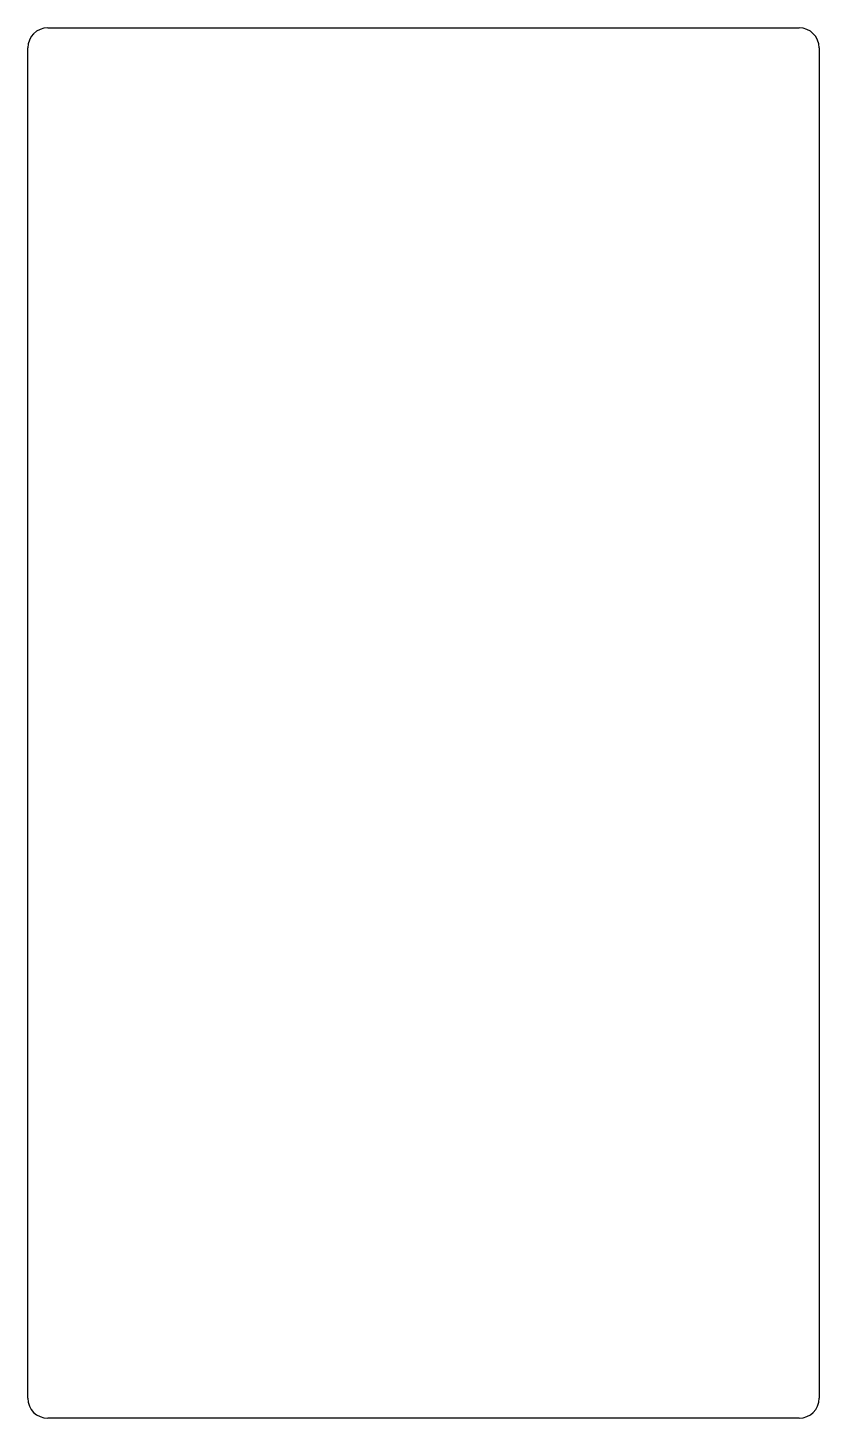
# Paper-space layout '_Back' of a CAD drawing. Header units: millimetres. Extents: x -138 to 60, y -306 to 42.
import ezdxf

# ---------------------------------------------------------------- set-up
doc = ezdxf.new("R2010")
doc.units = ezdxf.units.MM

psp = doc.layouts.new('_Back')

# ---------------------------------------------------------------- linework, layer by layer
at = {"color": 7, "linetype": 'Continuous', "lineweight": 25}
for p, q in [((-132.69, 42.01), (55.31, 42.01)), ((-137.69, -300.99), (-137.69, 37.01)), ((60.31, 37.01), (60.31, -300.99)), ((55.31, -305.99), (-132.69, -305.99))]:
    psp.add_line(p, q, dxfattribs=at)
for centre, start, end in [((-132.69, 37.01), 90, 180), ((55.31, 37.01), 0, 90), ((-132.69, -300.99), 180, 270), ((55.31, -300.99), 270, 0)]:
    psp.add_arc(centre, 5, start, end, dxfattribs=at)

doc.saveas('drawing.dxf')
